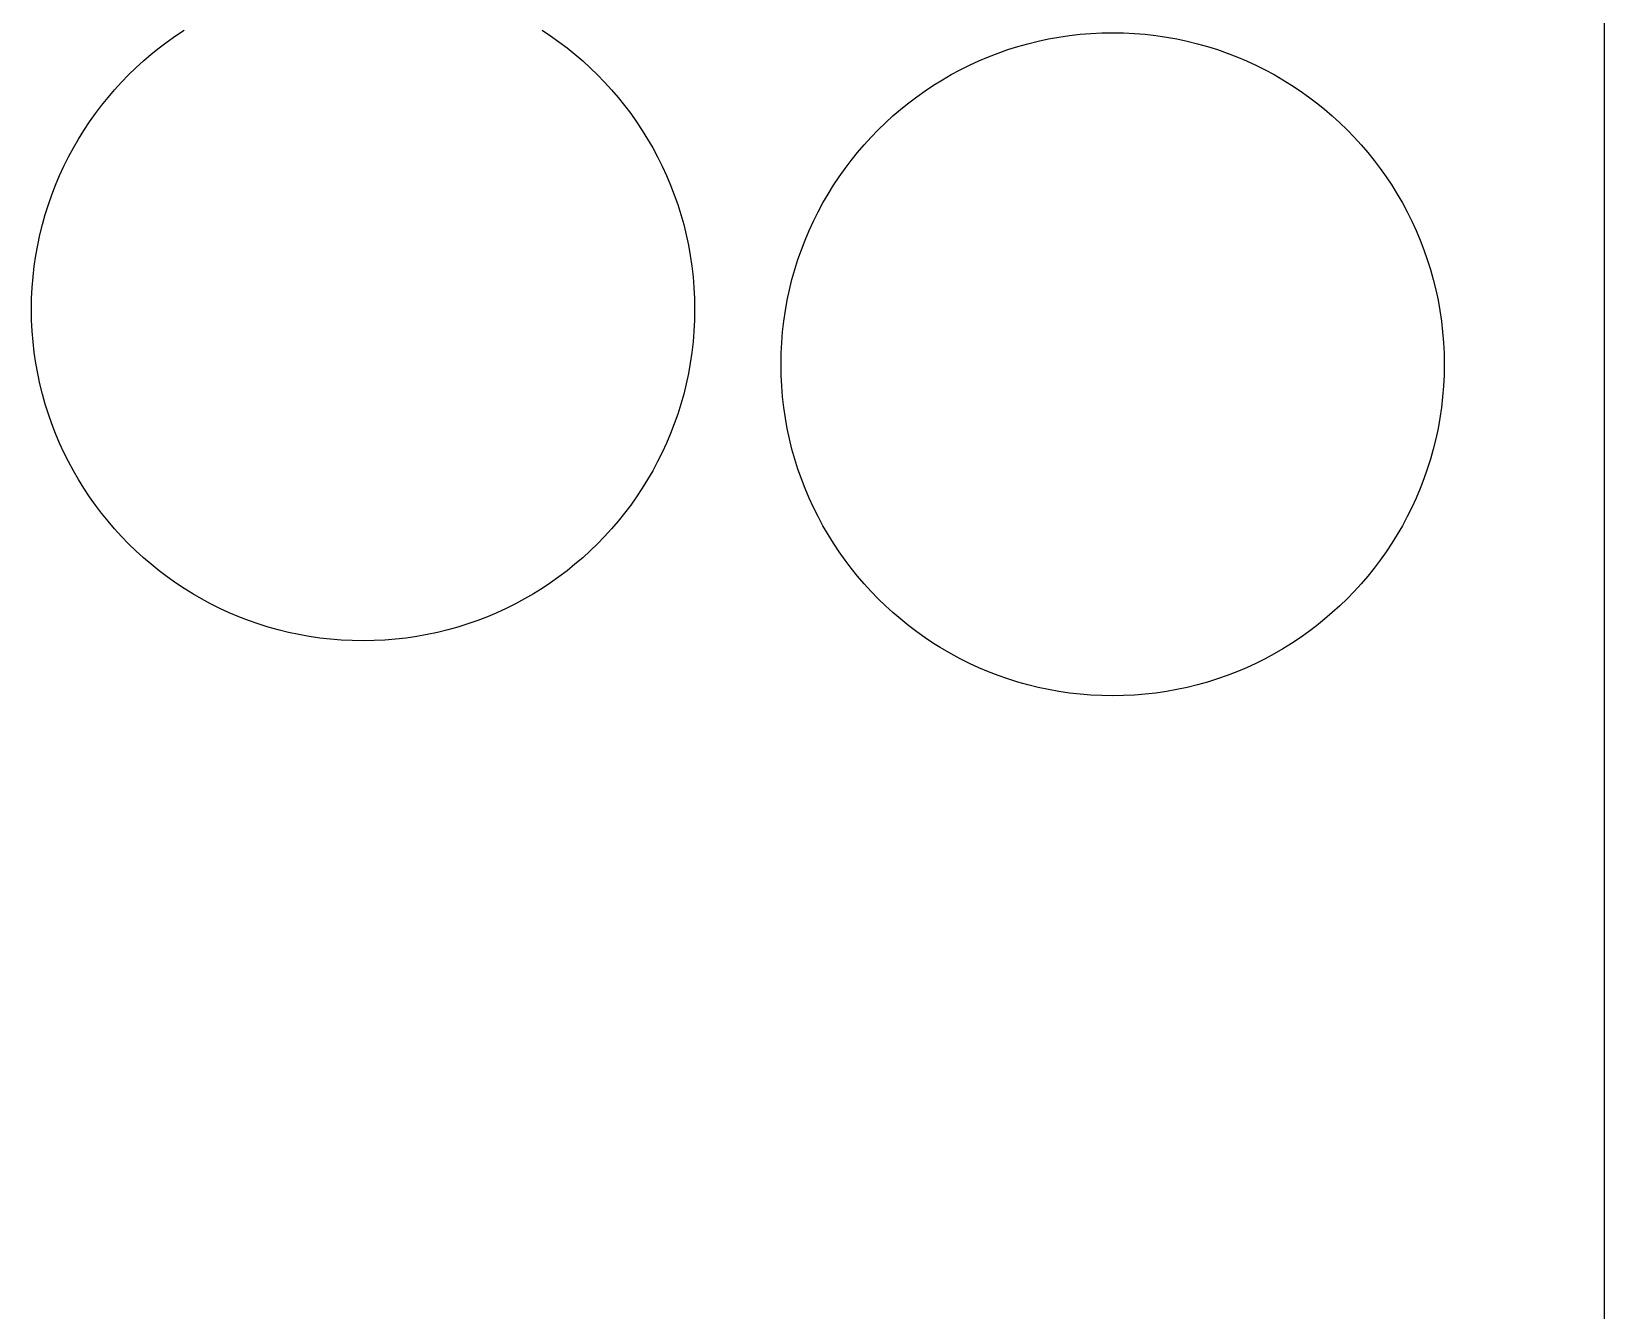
# Model space of a CAD drawing. Extents: x 0 to 212, y 0 to 125.
# Drawn here: x 158.6 to 212, y 45.2 to 88.7 of the extents above; entities that cross this region are included whole.
import ezdxf

# ---------------------------------------------------------------- set-up
doc = ezdxf.new("R2010")
doc.units = 0

msp = doc.modelspace()

# ---------------------------------------------------------------- linework, layer by layer
at = {"layer": 'Layer 1'}
for p, q in [((212, 6.632), (212, 115.985)), ((163.518, 88.5042), (163.806, 88.6961)), ((175.952, 88.6961), (176.241, 88.5042)), ((194.571, 88.5852), (194.94, 88.6031)), ((194.94, 88.6031), (195.311, 88.6091)), ((194.94, 88.6031), (194.94, 88.6031)), ((195.311, 88.6091), (195.311, 88.6091)), ((195.311, 88.6091), (195.682, 88.6031)), ((195.682, 88.6031), (195.682, 88.6031)), ((195.682, 88.6031), (196.051, 88.5852)), ((162.69, 87.8778), (162.959, 88.0948)), ((162.959, 88.0948), (163.235, 88.3037)), ((162.959, 88.0948), (162.959, 88.0948)), ((163.235, 88.3037), (163.518, 88.5042)), ((163.235, 88.3037), (163.235, 88.3037)), ((163.518, 88.5042), (163.518, 88.5042)), ((176.241, 88.5042), (176.241, 88.5042)), ((176.241, 88.5042), (176.523, 88.3037)), ((176.523, 88.3037), (176.523, 88.3037)), ((176.523, 88.3037), (176.799, 88.0948)), ((176.799, 88.0948), (176.799, 88.0948)), ((176.799, 88.0948), (177.069, 87.8778)), ((191.755, 88.0356), (192.093, 88.142)), ((192.093, 88.142), (192.435, 88.2381)), ((192.093, 88.142), (192.093, 88.142)), ((192.435, 88.2381), (192.781, 88.3235)), ((192.435, 88.2381), (192.435, 88.2381)), ((192.781, 88.3235), (193.132, 88.3982)), ((192.781, 88.3235), (192.781, 88.3235)), ((193.132, 88.3982), (193.486, 88.4619)), ((193.132, 88.3982), (193.132, 88.3982)), ((193.486, 88.4619), (193.844, 88.5144)), ((193.486, 88.4619), (193.486, 88.4619)), ((193.844, 88.5144), (194.206, 88.5555)), ((193.844, 88.5144), (193.844, 88.5144)), ((194.206, 88.5555), (194.571, 88.5852)), ((194.206, 88.5555), (194.206, 88.5555)), ((194.571, 88.5852), (194.571, 88.5852)), ((196.051, 88.5852), (196.051, 88.5852)), ((196.051, 88.5852), (196.416, 88.5555)), ((196.416, 88.5555), (196.416, 88.5555)), ((196.416, 88.5555), (196.778, 88.5144)), ((196.778, 88.5144), (196.778, 88.5144)), ((196.778, 88.5144), (197.136, 88.4619)), ((197.136, 88.4619), (197.136, 88.4619)), ((197.136, 88.4619), (197.49, 88.3982)), ((197.49, 88.3982), (197.49, 88.3982)), ((197.49, 88.3982), (197.841, 88.3235)), ((197.841, 88.3235), (197.841, 88.3235)), ((197.841, 88.3235), (198.187, 88.2381)), ((198.187, 88.2381), (198.187, 88.2381)), ((198.187, 88.2381), (198.529, 88.142)), ((198.529, 88.142), (198.529, 88.142)), ((198.529, 88.142), (198.867, 88.0356)), ((162.172, 87.4198), (162.428, 87.6527)), ((162.428, 87.6527), (162.69, 87.8778)), ((162.428, 87.6527), (162.428, 87.6527)), ((162.69, 87.8778), (162.69, 87.8778)), ((177.069, 87.8778), (177.069, 87.8778)), ((177.069, 87.8778), (177.331, 87.6527)), ((177.331, 87.6527), (177.331, 87.6527)), ((177.331, 87.6527), (177.586, 87.4198)), ((190.453, 87.5092), (190.771, 87.6555)), ((190.771, 87.6555), (191.094, 87.7921)), ((190.771, 87.6555), (190.771, 87.6555)), ((191.094, 87.7921), (191.422, 87.9189)), ((191.094, 87.7921), (191.094, 87.7921)), ((191.422, 87.9189), (191.755, 88.0356)), ((191.422, 87.9189), (191.422, 87.9189)), ((191.755, 88.0356), (191.755, 88.0356)), ((198.867, 88.0356), (198.867, 88.0356)), ((198.867, 88.0356), (199.2, 87.9189)), ((199.2, 87.9189), (199.2, 87.9189)), ((199.2, 87.9189), (199.528, 87.7921)), ((199.528, 87.7921), (199.528, 87.7921)), ((199.528, 87.7921), (199.851, 87.6555)), ((199.851, 87.6555), (199.851, 87.6555)), ((199.851, 87.6555), (200.169, 87.5092)), ((161.684, 86.9313), (161.924, 87.1793)), ((161.924, 87.1793), (162.172, 87.4198)), ((161.924, 87.1793), (161.924, 87.1793)), ((162.172, 87.4198), (162.172, 87.4198)), ((177.586, 87.4198), (177.586, 87.4198)), ((177.586, 87.4198), (177.834, 87.1793)), ((177.834, 87.1793), (177.834, 87.1793)), ((177.834, 87.1793), (178.075, 86.9313)), ((189.238, 86.8309), (189.533, 87.0141)), ((189.533, 87.0141), (189.834, 87.1883)), ((189.533, 87.0141), (189.533, 87.0141)), ((189.834, 87.1883), (190.141, 87.3534)), ((189.834, 87.1883), (189.834, 87.1883)), ((190.141, 87.3534), (190.453, 87.5092)), ((190.141, 87.3534), (190.141, 87.3534)), ((190.453, 87.5092), (190.453, 87.5092)), ((200.169, 87.5092), (200.169, 87.5092)), ((200.169, 87.5092), (200.481, 87.3534)), ((200.481, 87.3534), (200.481, 87.3534)), ((200.481, 87.3534), (200.788, 87.1883)), ((200.788, 87.1883), (200.788, 87.1883)), ((200.788, 87.1883), (201.089, 87.0141)), ((201.089, 87.0141), (201.089, 87.0141)), ((201.089, 87.0141), (201.384, 86.8309)), ((161.226, 86.4136), (161.451, 86.676)), ((161.451, 86.676), (161.684, 86.9313)), ((161.451, 86.676), (161.451, 86.676)), ((161.684, 86.9313), (161.684, 86.9313)), ((178.075, 86.9313), (178.075, 86.9313)), ((178.075, 86.9313), (178.308, 86.676)), ((178.308, 86.676), (178.308, 86.676)), ((178.308, 86.676), (178.533, 86.4136)), ((188.667, 86.4385), (188.949, 86.639)), ((188.949, 86.639), (189.238, 86.8309)), ((188.949, 86.639), (188.949, 86.639)), ((189.238, 86.8309), (189.238, 86.8309)), ((201.384, 86.8309), (201.384, 86.8309)), ((201.384, 86.8309), (201.673, 86.639)), ((201.673, 86.639), (201.673, 86.639)), ((201.673, 86.639), (201.955, 86.4385)), ((160.8, 85.8684), (161.009, 86.1444)), ((161.009, 86.1444), (161.226, 86.4136)), ((161.009, 86.1444), (161.009, 86.1444)), ((161.226, 86.4136), (161.226, 86.4136)), ((178.533, 86.4136), (178.533, 86.4136)), ((178.533, 86.4136), (178.75, 86.1444)), ((178.75, 86.1444), (178.75, 86.1444)), ((178.75, 86.1444), (178.959, 85.8684)), ((187.859, 85.7875), (188.122, 86.0126)), ((188.122, 86.0126), (188.391, 86.2296)), ((188.122, 86.0126), (188.122, 86.0126)), ((188.391, 86.2296), (188.667, 86.4385)), ((188.391, 86.2296), (188.391, 86.2296)), ((188.667, 86.4385), (188.667, 86.4385)), ((201.955, 86.4385), (201.955, 86.4385)), ((201.955, 86.4385), (202.231, 86.2296)), ((202.231, 86.2296), (202.231, 86.2296)), ((202.231, 86.2296), (202.5, 86.0126)), ((202.5, 86.0126), (202.5, 86.0126)), ((202.5, 86.0126), (202.763, 85.7875)), ((160.407, 85.2971), (160.599, 85.5859)), ((160.599, 85.5859), (160.8, 85.8684)), ((160.599, 85.5859), (160.599, 85.5859)), ((160.8, 85.8684), (160.8, 85.8684)), ((178.959, 85.8684), (178.959, 85.8684)), ((178.959, 85.8684), (179.159, 85.5859)), ((179.159, 85.5859), (179.159, 85.5859)), ((179.159, 85.5859), (179.351, 85.2971)), ((187.356, 85.314), (187.604, 85.5546)), ((187.604, 85.5546), (187.859, 85.7875)), ((187.604, 85.5546), (187.604, 85.5546)), ((187.859, 85.7875), (187.859, 85.7875)), ((202.763, 85.7875), (202.763, 85.7875)), ((202.763, 85.7875), (203.018, 85.5546)), ((203.018, 85.5546), (203.018, 85.5546)), ((203.018, 85.5546), (203.266, 85.314)), ((160.05, 84.7011), (160.224, 85.0021)), ((160.224, 85.0021), (160.407, 85.2971)), ((160.224, 85.0021), (160.224, 85.0021)), ((160.407, 85.2971), (160.407, 85.2971)), ((179.351, 85.2971), (179.351, 85.2971)), ((179.351, 85.2971), (179.534, 85.0021)), ((179.534, 85.0021), (179.534, 85.0021)), ((179.534, 85.0021), (179.708, 84.7011)), ((186.883, 84.8108), (187.115, 85.066)), ((187.115, 85.066), (187.356, 85.314)), ((187.115, 85.066), (187.115, 85.066)), ((187.356, 85.314), (187.356, 85.314)), ((203.266, 85.314), (203.266, 85.314)), ((203.266, 85.314), (203.506, 85.066)), ((203.506, 85.066), (203.506, 85.066)), ((203.506, 85.066), (203.739, 84.8108)), ((159.729, 84.082), (159.885, 84.3943)), ((159.885, 84.3943), (160.05, 84.7011)), ((159.885, 84.3943), (159.885, 84.3943)), ((160.05, 84.7011), (160.05, 84.7011)), ((179.708, 84.7011), (179.708, 84.7011)), ((179.708, 84.7011), (179.874, 84.3943)), ((179.874, 84.3943), (179.874, 84.3943)), ((179.874, 84.3943), (180.029, 84.082)), ((186.44, 84.2792), (186.657, 84.5484)), ((186.657, 84.5484), (186.883, 84.8108)), ((186.657, 84.5484), (186.657, 84.5484)), ((186.883, 84.8108), (186.883, 84.8108)), ((203.739, 84.8108), (203.739, 84.8108)), ((203.739, 84.8108), (203.964, 84.5484)), ((203.964, 84.5484), (203.964, 84.5484)), ((203.964, 84.5484), (204.181, 84.2792)), ((159.583, 83.7642), (159.729, 84.082)), ((159.729, 84.082), (159.729, 84.082)), ((180.029, 84.082), (180.029, 84.082)), ((180.029, 84.082), (180.176, 83.7642)), ((186.031, 83.7207), (186.232, 84.0032)), ((186.232, 84.0032), (186.44, 84.2792)), ((186.232, 84.0032), (186.232, 84.0032)), ((186.44, 84.2792), (186.44, 84.2792)), ((204.181, 84.2792), (204.181, 84.2792)), ((204.181, 84.2792), (204.39, 84.0032)), ((204.39, 84.0032), (204.39, 84.0032)), ((204.39, 84.0032), (204.591, 83.7207)), ((159.319, 83.1131), (159.446, 83.4412)), ((159.446, 83.4412), (159.583, 83.7642)), ((159.446, 83.4412), (159.446, 83.4412)), ((159.583, 83.7642), (159.583, 83.7642)), ((180.176, 83.7642), (180.176, 83.7642)), ((180.176, 83.7642), (180.312, 83.4412)), ((180.312, 83.4412), (180.312, 83.4412)), ((180.312, 83.4412), (180.439, 83.1131)), ((185.656, 83.1369), (185.839, 83.4319)), ((185.839, 83.4319), (186.031, 83.7207)), ((185.839, 83.4319), (185.839, 83.4319)), ((186.031, 83.7207), (186.031, 83.7207)), ((204.591, 83.7207), (204.591, 83.7207)), ((204.591, 83.7207), (204.783, 83.4319)), ((204.783, 83.4319), (204.783, 83.4319)), ((204.783, 83.4319), (204.966, 83.1369)), ((159.096, 82.4426), (159.203, 82.7802)), ((159.203, 82.7802), (159.319, 83.1131)), ((159.203, 82.7802), (159.203, 82.7802)), ((159.319, 83.1131), (159.319, 83.1131)), ((180.439, 83.1131), (180.439, 83.1131)), ((180.439, 83.1131), (180.556, 82.7802)), ((180.556, 82.7802), (180.556, 82.7802)), ((180.556, 82.7802), (180.662, 82.4426)), ((185.317, 82.5291), (185.482, 82.8359)), ((185.482, 82.8359), (185.656, 83.1369)), ((185.482, 82.8359), (185.482, 82.8359)), ((185.656, 83.1369), (185.656, 83.1369)), ((204.966, 83.1369), (204.966, 83.1369)), ((204.966, 83.1369), (205.14, 82.8359)), ((205.14, 82.8359), (205.14, 82.8359)), ((205.14, 82.8359), (205.305, 82.5291)), ((159, 82.1005), (159.096, 82.4426)), ((159.096, 82.4426), (159.096, 82.4426)), ((180.662, 82.4426), (180.662, 82.4426)), ((180.662, 82.4426), (180.758, 82.1005)), ((185.015, 81.899), (185.161, 82.2168)), ((185.161, 82.2168), (185.317, 82.5291)), ((185.161, 82.2168), (185.161, 82.2168)), ((185.317, 82.5291), (185.317, 82.5291)), ((205.305, 82.5291), (205.305, 82.5291)), ((205.305, 82.5291), (205.461, 82.2168)), ((205.461, 82.2168), (205.461, 82.2168)), ((205.461, 82.2168), (205.607, 81.899)), ((158.84, 81.4036), (158.915, 81.7541)), ((158.915, 81.7541), (159, 82.1005)), ((158.915, 81.7541), (158.915, 81.7541)), ((159, 82.1005), (159, 82.1005)), ((180.758, 82.1005), (180.758, 82.1005)), ((180.758, 82.1005), (180.844, 81.7541)), ((180.844, 81.7541), (180.844, 81.7541)), ((180.844, 81.7541), (180.918, 81.4036)), ((184.878, 81.576), (185.015, 81.899)), ((185.015, 81.899), (185.015, 81.899)), ((205.607, 81.899), (205.607, 81.899)), ((205.607, 81.899), (205.744, 81.576)), ((158.776, 81.0491), (158.84, 81.4036)), ((158.84, 81.4036), (158.84, 81.4036)), ((180.918, 81.4036), (180.918, 81.4036)), ((180.918, 81.4036), (180.982, 81.0491)), ((184.634, 80.915), (184.751, 81.2479)), ((184.751, 81.2479), (184.878, 81.576)), ((184.751, 81.2479), (184.751, 81.2479)), ((184.878, 81.576), (184.878, 81.576)), ((205.744, 81.576), (205.744, 81.576)), ((205.744, 81.576), (205.871, 81.2479)), ((205.871, 81.2479), (205.871, 81.2479)), ((205.871, 81.2479), (205.987, 80.915)), ((158.683, 80.3291), (158.724, 80.6909)), ((158.724, 80.6909), (158.776, 81.0491)), ((158.724, 80.6909), (158.724, 80.6909)), ((158.776, 81.0491), (158.776, 81.0491)), ((180.982, 81.0491), (180.982, 81.0491)), ((180.982, 81.0491), (181.035, 80.6909)), ((181.035, 80.6909), (181.035, 80.6909)), ((181.035, 80.6909), (181.076, 80.3291)), ((184.528, 80.5774), (184.634, 80.915)), ((184.634, 80.915), (184.634, 80.915)), ((205.987, 80.915), (205.987, 80.915)), ((205.987, 80.915), (206.094, 80.5774)), ((158.653, 79.964), (158.683, 80.3291)), ((158.683, 80.3291), (158.683, 80.3291)), ((181.076, 80.3291), (181.076, 80.3291)), ((181.076, 80.3291), (181.105, 79.964)), ((184.346, 79.8889), (184.432, 80.2353)), ((184.432, 80.2353), (184.528, 80.5774)), ((184.432, 80.2353), (184.432, 80.2353)), ((184.528, 80.5774), (184.528, 80.5774)), ((206.094, 80.5774), (206.094, 80.5774)), ((206.094, 80.5774), (206.19, 80.2353)), ((206.19, 80.2353), (206.19, 80.2353)), ((206.19, 80.2353), (206.275, 79.8889)), ((158.629, 79.2243), (158.635, 79.5956)), ((158.635, 79.5956), (158.653, 79.964)), ((158.635, 79.5956), (158.635, 79.5956)), ((158.653, 79.964), (158.653, 79.964)), ((181.105, 79.964), (181.105, 79.964)), ((181.105, 79.964), (181.123, 79.5956)), ((181.123, 79.5956), (181.123, 79.5956)), ((181.123, 79.5956), (181.129, 79.2243)), ((184.208, 79.1839), (184.272, 79.5384)), ((184.272, 79.5384), (184.346, 79.8889)), ((184.272, 79.5384), (184.272, 79.5384)), ((184.346, 79.8889), (184.346, 79.8889)), ((206.275, 79.8889), (206.275, 79.8889)), ((206.275, 79.8889), (206.35, 79.5384)), ((206.35, 79.5384), (206.35, 79.5384)), ((206.35, 79.5384), (206.414, 79.1839)), ((158.635, 78.8529), (158.629, 79.2243)), ((158.629, 79.2243), (158.629, 79.2243)), ((181.129, 79.2243), (181.123, 78.8529)), ((181.129, 79.2243), (181.129, 79.2243)), ((184.156, 78.8257), (184.208, 79.1839)), ((184.208, 79.1839), (184.208, 79.1839)), ((206.414, 79.1839), (206.414, 79.1839)), ((206.414, 79.1839), (206.466, 78.8257)), ((158.653, 78.4846), (158.635, 78.8529)), ((158.635, 78.8529), (158.635, 78.8529)), ((158.683, 78.1195), (158.653, 78.4846)), ((158.653, 78.4846), (158.653, 78.4846)), ((181.105, 78.4846), (181.076, 78.1195)), ((181.123, 78.8529), (181.105, 78.4846)), ((181.105, 78.4846), (181.105, 78.4846)), ((181.123, 78.8529), (181.123, 78.8529)), ((184.085, 78.0988), (184.114, 78.4639)), ((184.114, 78.4639), (184.156, 78.8257)), ((184.114, 78.4639), (184.114, 78.4639)), ((184.156, 78.8257), (184.156, 78.8257)), ((206.466, 78.8257), (206.466, 78.8257)), ((206.466, 78.8257), (206.507, 78.4639)), ((206.507, 78.4639), (206.507, 78.4639)), ((206.507, 78.4639), (206.537, 78.0988)), ((158.724, 77.7577), (158.683, 78.1195)), ((158.683, 78.1195), (158.683, 78.1195)), ((181.076, 78.1195), (181.035, 77.7577)), ((181.076, 78.1195), (181.076, 78.1195)), ((184.067, 77.7304), (184.085, 78.0988)), ((184.085, 78.0988), (184.085, 78.0988)), ((206.537, 78.0988), (206.537, 78.0988)), ((206.537, 78.0988), (206.555, 77.7304)), ((158.776, 77.3995), (158.724, 77.7577)), ((158.724, 77.7577), (158.724, 77.7577)), ((158.84, 77.045), (158.776, 77.3995)), ((158.776, 77.3995), (158.776, 77.3995)), ((180.982, 77.3995), (180.918, 77.045)), ((181.035, 77.7577), (180.982, 77.3995)), ((180.982, 77.3995), (180.982, 77.3995)), ((181.035, 77.7577), (181.035, 77.7577)), ((184.061, 77.3591), (184.067, 77.7304)), ((184.067, 77.7304), (184.067, 77.7304)), ((206.555, 77.7304), (206.555, 77.7304)), ((206.555, 77.7304), (206.561, 77.3591)), ((158.915, 76.6945), (158.84, 77.045)), ((158.84, 77.045), (158.84, 77.045)), ((180.918, 77.045), (180.844, 76.6945)), ((180.918, 77.045), (180.918, 77.045)), ((184.067, 76.9877), (184.061, 77.3591)), ((184.061, 77.3591), (184.061, 77.3591)), ((184.085, 76.6194), (184.067, 76.9877)), ((184.067, 76.9877), (184.067, 76.9877)), ((206.555, 76.9877), (206.537, 76.6194)), ((206.561, 77.3591), (206.555, 76.9877)), ((206.555, 76.9877), (206.555, 76.9877)), ((206.561, 77.3591), (206.561, 77.3591)), ((159, 76.3481), (158.915, 76.6945)), ((158.915, 76.6945), (158.915, 76.6945)), ((159.096, 76.006), (159, 76.3481)), ((159, 76.3481), (159, 76.3481)), ((180.758, 76.3481), (180.662, 76.006)), ((180.844, 76.6945), (180.758, 76.3481)), ((180.758, 76.3481), (180.758, 76.3481)), ((180.844, 76.6945), (180.844, 76.6945)), ((184.114, 76.2542), (184.085, 76.6194)), ((184.085, 76.6194), (184.085, 76.6194)), ((206.537, 76.6194), (206.507, 76.2542)), ((206.537, 76.6194), (206.537, 76.6194)), ((159.203, 75.6684), (159.096, 76.006)), ((159.096, 76.006), (159.096, 76.006)), ((180.662, 76.006), (180.556, 75.6684)), ((180.662, 76.006), (180.662, 76.006)), ((184.156, 75.8925), (184.114, 76.2542)), ((184.114, 76.2542), (184.114, 76.2542)), ((184.208, 75.5343), (184.156, 75.8925)), ((184.156, 75.8925), (184.156, 75.8925)), ((206.466, 75.8925), (206.414, 75.5343)), ((206.507, 76.2542), (206.466, 75.8925)), ((206.466, 75.8925), (206.466, 75.8925)), ((206.507, 76.2542), (206.507, 76.2542)), ((159.319, 75.3355), (159.203, 75.6684)), ((159.203, 75.6684), (159.203, 75.6684)), ((159.446, 75.0074), (159.319, 75.3355)), ((159.319, 75.3355), (159.319, 75.3355)), ((180.439, 75.3355), (180.312, 75.0074)), ((180.556, 75.6684), (180.439, 75.3355)), ((180.439, 75.3355), (180.439, 75.3355)), ((180.556, 75.6684), (180.556, 75.6684)), ((184.272, 75.1798), (184.208, 75.5343)), ((184.208, 75.5343), (184.208, 75.5343)), ((206.414, 75.5343), (206.35, 75.1798)), ((206.414, 75.5343), (206.414, 75.5343)), ((159.583, 74.6844), (159.446, 75.0074)), ((159.446, 75.0074), (159.446, 75.0074)), ((180.312, 75.0074), (180.176, 74.6844)), ((180.312, 75.0074), (180.312, 75.0074)), ((184.346, 74.8293), (184.272, 75.1798)), ((184.272, 75.1798), (184.272, 75.1798)), ((184.432, 74.4829), (184.346, 74.8293)), ((184.346, 74.8293), (184.346, 74.8293)), ((206.275, 74.8293), (206.19, 74.4829)), ((206.35, 75.1798), (206.275, 74.8293)), ((206.275, 74.8293), (206.275, 74.8293)), ((206.35, 75.1798), (206.35, 75.1798)), ((159.729, 74.3666), (159.583, 74.6844)), ((159.583, 74.6844), (159.583, 74.6844)), ((159.885, 74.0543), (159.729, 74.3666)), ((159.729, 74.3666), (159.729, 74.3666)), ((180.029, 74.3666), (179.874, 74.0543)), ((180.176, 74.6844), (180.029, 74.3666)), ((180.029, 74.3666), (180.029, 74.3666)), ((180.176, 74.6844), (180.176, 74.6844)), ((184.528, 74.1408), (184.432, 74.4829)), ((184.432, 74.4829), (184.432, 74.4829)), ((206.19, 74.4829), (206.094, 74.1408)), ((206.19, 74.4829), (206.19, 74.4829)), ((160.05, 73.7475), (159.885, 74.0543)), ((159.885, 74.0543), (159.885, 74.0543)), ((160.224, 73.4465), (160.05, 73.7475)), ((160.05, 73.7475), (160.05, 73.7475)), ((179.708, 73.7475), (179.534, 73.4465)), ((179.874, 74.0543), (179.708, 73.7475)), ((179.708, 73.7475), (179.708, 73.7475)), ((179.874, 74.0543), (179.874, 74.0543)), ((184.634, 73.8032), (184.528, 74.1408)), ((184.528, 74.1408), (184.528, 74.1408)), ((184.751, 73.4703), (184.634, 73.8032)), ((184.634, 73.8032), (184.634, 73.8032)), ((205.987, 73.8032), (205.871, 73.4703)), ((206.094, 74.1408), (205.987, 73.8032)), ((205.987, 73.8032), (205.987, 73.8032)), ((206.094, 74.1408), (206.094, 74.1408)), ((160.407, 73.1515), (160.224, 73.4465)), ((160.224, 73.4465), (160.224, 73.4465)), ((160.599, 72.8627), (160.407, 73.1515)), ((160.407, 73.1515), (160.407, 73.1515)), ((179.351, 73.1515), (179.159, 72.8627)), ((179.534, 73.4465), (179.351, 73.1515)), ((179.351, 73.1515), (179.351, 73.1515)), ((179.534, 73.4465), (179.534, 73.4465)), ((184.878, 73.1422), (184.751, 73.4703)), ((184.751, 73.4703), (184.751, 73.4703)), ((185.015, 72.8192), (184.878, 73.1422)), ((184.878, 73.1422), (184.878, 73.1422)), ((205.744, 73.1422), (205.607, 72.8192)), ((205.871, 73.4703), (205.744, 73.1422)), ((205.744, 73.1422), (205.744, 73.1422)), ((205.871, 73.4703), (205.871, 73.4703)), ((160.8, 72.5802), (160.599, 72.8627)), ((160.599, 72.8627), (160.599, 72.8627)), ((179.159, 72.8627), (178.959, 72.5802)), ((179.159, 72.8627), (179.159, 72.8627)), ((185.161, 72.5014), (185.015, 72.8192)), ((185.015, 72.8192), (185.015, 72.8192)), ((205.607, 72.8192), (205.461, 72.5014)), ((205.607, 72.8192), (205.607, 72.8192)), ((161.009, 72.3042), (160.8, 72.5802)), ((160.8, 72.5802), (160.8, 72.5802)), ((161.226, 72.035), (161.009, 72.3042)), ((161.009, 72.3042), (161.009, 72.3042)), ((178.75, 72.3042), (178.533, 72.035)), ((178.959, 72.5802), (178.75, 72.3042)), ((178.75, 72.3042), (178.75, 72.3042)), ((178.959, 72.5802), (178.959, 72.5802)), ((185.317, 72.1891), (185.161, 72.5014)), ((185.161, 72.5014), (185.161, 72.5014)), ((185.482, 71.8823), (185.317, 72.1891)), ((185.317, 72.1891), (185.317, 72.1891)), ((205.305, 72.1891), (205.14, 71.8823)), ((205.461, 72.5014), (205.305, 72.1891)), ((205.305, 72.1891), (205.305, 72.1891)), ((205.461, 72.5014), (205.461, 72.5014)), ((161.451, 71.7726), (161.226, 72.035)), ((161.226, 72.035), (161.226, 72.035)), ((161.684, 71.5173), (161.451, 71.7726)), ((161.451, 71.7726), (161.451, 71.7726)), ((161.924, 71.2693), (161.684, 71.5173)), ((161.684, 71.5173), (161.684, 71.5173)), ((178.075, 71.5173), (177.834, 71.2693)), ((178.308, 71.7726), (178.075, 71.5173)), ((178.075, 71.5173), (178.075, 71.5173)), ((178.533, 72.035), (178.308, 71.7726)), ((178.308, 71.7726), (178.308, 71.7726)), ((178.533, 72.035), (178.533, 72.035)), ((185.656, 71.5813), (185.482, 71.8823)), ((185.482, 71.8823), (185.482, 71.8823)), ((185.839, 71.2863), (185.656, 71.5813)), ((185.656, 71.5813), (185.656, 71.5813)), ((204.966, 71.5813), (204.783, 71.2863)), ((205.14, 71.8823), (204.966, 71.5813)), ((204.966, 71.5813), (204.966, 71.5813)), ((205.14, 71.8823), (205.14, 71.8823)), ((162.172, 71.0288), (161.924, 71.2693)), ((161.924, 71.2693), (161.924, 71.2693)), ((162.428, 70.7959), (162.172, 71.0288)), ((162.172, 71.0288), (162.172, 71.0288)), ((177.586, 71.0288), (177.331, 70.7959)), ((177.834, 71.2693), (177.586, 71.0288)), ((177.586, 71.0288), (177.586, 71.0288)), ((177.834, 71.2693), (177.834, 71.2693)), ((186.031, 70.9975), (185.839, 71.2863)), ((185.839, 71.2863), (185.839, 71.2863)), ((186.232, 70.715), (186.031, 70.9975)), ((186.031, 70.9975), (186.031, 70.9975)), ((204.591, 70.9975), (204.39, 70.715)), ((204.783, 71.2863), (204.591, 70.9975)), ((204.591, 70.9975), (204.591, 70.9975)), ((204.783, 71.2863), (204.783, 71.2863)), ((162.69, 70.5708), (162.428, 70.7959)), ((162.428, 70.7959), (162.428, 70.7959)), ((162.959, 70.3538), (162.69, 70.5708)), ((162.69, 70.5708), (162.69, 70.5708)), ((177.069, 70.5708), (176.799, 70.3538)), ((177.331, 70.7959), (177.069, 70.5708)), ((177.069, 70.5708), (177.069, 70.5708)), ((177.331, 70.7959), (177.331, 70.7959)), ((186.44, 70.439), (186.232, 70.715)), ((186.232, 70.715), (186.232, 70.715)), ((204.39, 70.715), (204.181, 70.439)), ((204.39, 70.715), (204.39, 70.715)), ((163.235, 70.1449), (162.959, 70.3538)), ((162.959, 70.3538), (162.959, 70.3538)), ((163.518, 69.9444), (163.235, 70.1449)), ((163.235, 70.1449), (163.235, 70.1449)), ((163.806, 69.7525), (163.518, 69.9444)), ((163.518, 69.9444), (163.518, 69.9444)), ((176.241, 69.9444), (175.952, 69.7525)), ((176.523, 70.1449), (176.241, 69.9444)), ((176.241, 69.9444), (176.241, 69.9444)), ((176.799, 70.3538), (176.523, 70.1449)), ((176.523, 70.1449), (176.523, 70.1449)), ((176.799, 70.3538), (176.799, 70.3538)), ((186.657, 70.1698), (186.44, 70.439)), ((186.44, 70.439), (186.44, 70.439)), ((186.883, 69.9074), (186.657, 70.1698)), ((186.657, 70.1698), (186.657, 70.1698)), ((203.964, 70.1698), (203.739, 69.9074)), ((204.181, 70.439), (203.964, 70.1698)), ((203.964, 70.1698), (203.964, 70.1698)), ((204.181, 70.439), (204.181, 70.439)), ((164.101, 69.5693), (163.806, 69.7525)), ((163.806, 69.7525), (163.806, 69.7525)), ((164.402, 69.3951), (164.101, 69.5693)), ((164.101, 69.5693), (164.101, 69.5693)), ((164.709, 69.23), (164.402, 69.3951)), ((164.402, 69.3951), (164.402, 69.3951)), ((175.356, 69.3951), (175.049, 69.23)), ((175.657, 69.5693), (175.356, 69.3951)), ((175.356, 69.3951), (175.356, 69.3951)), ((175.952, 69.7525), (175.657, 69.5693)), ((175.657, 69.5693), (175.657, 69.5693)), ((175.952, 69.7525), (175.952, 69.7525)), ((187.115, 69.6521), (186.883, 69.9074)), ((186.883, 69.9074), (186.883, 69.9074)), ((187.356, 69.4041), (187.115, 69.6521)), ((187.115, 69.6521), (187.115, 69.6521)), ((187.604, 69.1636), (187.356, 69.4041)), ((187.356, 69.4041), (187.356, 69.4041)), ((203.266, 69.4041), (203.018, 69.1636)), ((203.506, 69.6521), (203.266, 69.4041)), ((203.266, 69.4041), (203.266, 69.4041)), ((203.739, 69.9074), (203.506, 69.6521)), ((203.506, 69.6521), (203.506, 69.6521)), ((203.739, 69.9074), (203.739, 69.9074)), ((165.022, 69.0742), (164.709, 69.23)), ((164.709, 69.23), (164.709, 69.23)), ((165.339, 68.9279), (165.022, 69.0742)), ((165.022, 69.0742), (165.022, 69.0742)), ((165.662, 68.7913), (165.339, 68.9279)), ((165.339, 68.9279), (165.339, 68.9279)), ((174.419, 68.9279), (174.096, 68.7913)), ((174.737, 69.0742), (174.419, 68.9279)), ((174.419, 68.9279), (174.419, 68.9279)), ((175.049, 69.23), (174.737, 69.0742)), ((174.737, 69.0742), (174.737, 69.0742)), ((175.049, 69.23), (175.049, 69.23)), ((187.859, 68.9307), (187.604, 69.1636)), ((187.604, 69.1636), (187.604, 69.1636)), ((188.122, 68.7056), (187.859, 68.9307)), ((187.859, 68.9307), (187.859, 68.9307)), ((202.763, 68.9307), (202.5, 68.7056)), ((203.018, 69.1636), (202.763, 68.9307)), ((202.763, 68.9307), (202.763, 68.9307)), ((203.018, 69.1636), (203.018, 69.1636)), ((165.99, 68.6645), (165.662, 68.7913)), ((165.662, 68.7913), (165.662, 68.7913)), ((166.323, 68.5478), (165.99, 68.6645)), ((165.99, 68.6645), (165.99, 68.6645)), ((166.661, 68.4414), (166.323, 68.5478)), ((166.323, 68.5478), (166.323, 68.5478)), ((167.003, 68.3453), (166.661, 68.4414)), ((166.661, 68.4414), (166.661, 68.4414)), ((167.349, 68.2599), (167.003, 68.3453)), ((167.003, 68.3453), (167.003, 68.3453)), ((172.755, 68.3453), (172.409, 68.2599)), ((173.098, 68.4414), (172.755, 68.3453)), ((172.755, 68.3453), (172.755, 68.3453)), ((173.435, 68.5478), (173.098, 68.4414)), ((173.098, 68.4414), (173.098, 68.4414)), ((173.768, 68.6645), (173.435, 68.5478)), ((173.435, 68.5478), (173.435, 68.5478)), ((174.096, 68.7913), (173.768, 68.6645)), ((173.768, 68.6645), (173.768, 68.6645)), ((174.096, 68.7913), (174.096, 68.7913)), ((188.391, 68.4886), (188.122, 68.7056)), ((188.122, 68.7056), (188.122, 68.7056)), ((188.667, 68.2797), (188.391, 68.4886)), ((188.391, 68.4886), (188.391, 68.4886)), ((202.231, 68.4886), (201.955, 68.2797)), ((202.5, 68.7056), (202.231, 68.4886)), ((202.231, 68.4886), (202.231, 68.4886)), ((202.5, 68.7056), (202.5, 68.7056)), ((167.7, 68.1852), (167.349, 68.2599)), ((167.349, 68.2599), (167.349, 68.2599)), ((168.054, 68.1215), (167.7, 68.1852)), ((167.7, 68.1852), (167.7, 68.1852)), ((168.413, 68.069), (168.054, 68.1215)), ((168.054, 68.1215), (168.054, 68.1215)), ((168.774, 68.0279), (168.413, 68.069)), ((168.413, 68.069), (168.413, 68.069)), ((169.14, 67.9982), (168.774, 68.0279)), ((168.774, 68.0279), (168.774, 68.0279)), ((169.508, 67.9803), (169.14, 67.9982)), ((169.14, 67.9982), (169.14, 67.9982)), ((169.508, 67.9803), (169.508, 67.9803)), ((169.879, 67.9743), (169.508, 67.9803)), ((169.508, 67.9803), (169.508, 67.9803)), ((170.251, 67.9803), (169.879, 67.9743)), ((169.879, 67.9743), (169.879, 67.9743)), ((170.619, 67.9982), (170.251, 67.9803)), ((170.251, 67.9803), (170.251, 67.9803)), ((170.984, 68.0279), (170.619, 67.9982)), ((170.619, 67.9982), (170.619, 67.9982)), ((171.346, 68.069), (170.984, 68.0279)), ((170.984, 68.0279), (170.984, 68.0279)), ((171.704, 68.1215), (171.346, 68.069)), ((171.346, 68.069), (171.346, 68.069)), ((172.059, 68.1852), (171.704, 68.1215)), ((171.704, 68.1215), (171.704, 68.1215)), ((172.409, 68.2599), (172.059, 68.1852)), ((172.059, 68.1852), (172.059, 68.1852)), ((172.409, 68.2599), (172.409, 68.2599)), ((188.949, 68.0792), (188.667, 68.2797)), ((188.667, 68.2797), (188.667, 68.2797)), ((188.949, 68.0792), (188.949, 68.0792)), ((189.238, 67.8873), (188.949, 68.0792)), ((188.949, 68.0792), (188.949, 68.0792)), ((189.454, 67.7531), (189.238, 67.8873)), ((189.238, 67.8873), (189.238, 67.8873)), ((201.384, 67.8873), (201.089, 67.7041)), ((201.673, 68.0792), (201.384, 67.8873)), ((201.384, 67.8873), (201.384, 67.8873)), ((201.955, 68.2797), (201.673, 68.0792)), ((201.673, 68.0792), (201.673, 68.0792)), ((201.955, 68.2797), (201.955, 68.2797)), ((189.533, 67.7041), (189.454, 67.7531)), ((189.834, 67.5299), (189.533, 67.7041)), ((189.533, 67.7041), (189.533, 67.7041)), ((190.141, 67.3648), (189.834, 67.5299)), ((189.834, 67.5299), (189.834, 67.5299)), ((190.453, 67.209), (190.141, 67.3648)), ((190.141, 67.3648), (190.141, 67.3648)), ((200.481, 67.3648), (200.169, 67.209)), ((200.788, 67.5299), (200.481, 67.3648)), ((200.481, 67.3648), (200.481, 67.3648)), ((201.089, 67.7041), (200.788, 67.5299)), ((200.788, 67.5299), (200.788, 67.5299)), ((201.089, 67.7041), (201.089, 67.7041)), ((190.771, 67.0627), (190.453, 67.209)), ((190.453, 67.209), (190.453, 67.209)), ((191.094, 66.9261), (190.771, 67.0627)), ((190.771, 67.0627), (190.771, 67.0627)), ((191.422, 66.7993), (191.094, 66.9261)), ((191.094, 66.9261), (191.094, 66.9261)), ((191.755, 66.6826), (191.422, 66.7993)), ((191.422, 66.7993), (191.422, 66.7993)), ((199.2, 66.7993), (198.867, 66.6826)), ((199.528, 66.9261), (199.2, 66.7993)), ((199.2, 66.7993), (199.2, 66.7993)), ((199.851, 67.0627), (199.528, 66.9261)), ((199.528, 66.9261), (199.528, 66.9261)), ((200.169, 67.209), (199.851, 67.0627)), ((199.851, 67.0627), (199.851, 67.0627)), ((200.169, 67.209), (200.169, 67.209)), ((192.093, 66.5761), (191.755, 66.6826)), ((191.755, 66.6826), (191.755, 66.6826)), ((192.435, 66.4801), (192.093, 66.5761)), ((192.093, 66.5761), (192.093, 66.5761)), ((192.781, 66.3947), (192.435, 66.4801)), ((192.435, 66.4801), (192.435, 66.4801)), ((193.132, 66.32), (192.781, 66.3947)), ((192.781, 66.3947), (192.781, 66.3947)), ((193.486, 66.2563), (193.132, 66.32)), ((193.132, 66.32), (193.132, 66.32)), ((193.844, 66.2038), (193.486, 66.2563)), ((193.486, 66.2563), (193.486, 66.2563)), ((194.206, 66.1627), (193.844, 66.2038)), ((193.844, 66.2038), (193.844, 66.2038)), ((196.778, 66.2038), (196.416, 66.1627)), ((197.136, 66.2563), (196.778, 66.2038)), ((196.778, 66.2038), (196.778, 66.2038)), ((197.49, 66.32), (197.136, 66.2563)), ((197.136, 66.2563), (197.136, 66.2563)), ((197.841, 66.3947), (197.49, 66.32)), ((197.49, 66.32), (197.49, 66.32)), ((198.187, 66.4801), (197.841, 66.3947)), ((197.841, 66.3947), (197.841, 66.3947)), ((198.529, 66.5761), (198.187, 66.4801)), ((198.187, 66.4801), (198.187, 66.4801)), ((198.867, 66.6826), (198.529, 66.5761)), ((198.529, 66.5761), (198.529, 66.5761)), ((198.867, 66.6826), (198.867, 66.6826)), ((194.571, 66.133), (194.206, 66.1627)), ((194.206, 66.1627), (194.206, 66.1627)), ((194.94, 66.1151), (194.571, 66.133)), ((194.571, 66.133), (194.571, 66.133)), ((195.311, 66.1091), (194.94, 66.1151)), ((194.94, 66.1151), (194.94, 66.1151)), ((195.682, 66.1151), (195.311, 66.1091)), ((195.311, 66.1091), (195.311, 66.1091)), ((196.051, 66.133), (195.682, 66.1151)), ((195.682, 66.1151), (195.682, 66.1151)), ((196.416, 66.1627), (196.051, 66.133)), ((196.051, 66.133), (196.051, 66.133)), ((196.416, 66.1627), (196.416, 66.1627))]:
    msp.add_line(p, q, dxfattribs=at)

doc.saveas('drawing.dxf')
